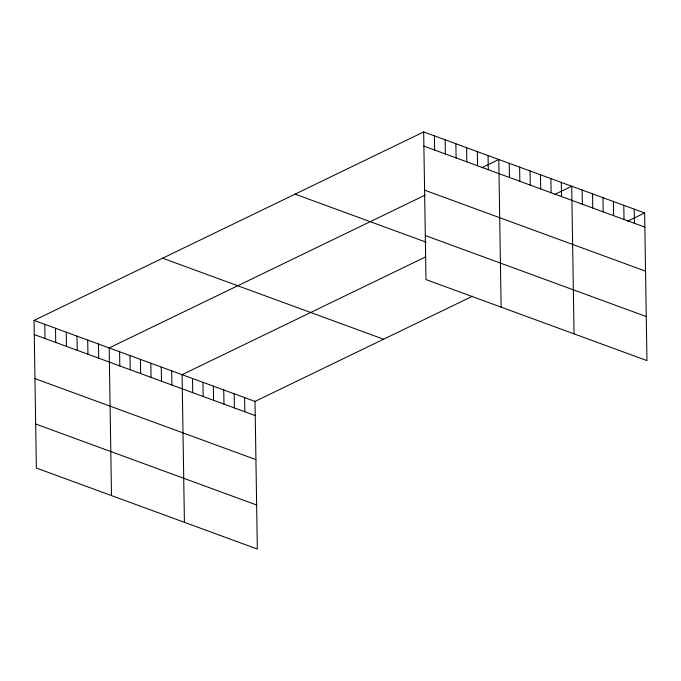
<?xml version="1.0" encoding="UTF-8"?>
<svg xmlns="http://www.w3.org/2000/svg" width="681" height="681" viewBox="0 0 681 681"><rect width="100%" height="100%" fill="white"/><g stroke="black" fill="none" stroke-linecap="round" stroke-linejoin="round"><path stroke-width="1.02" d="M472.52 296.201L255.009 401.407L257.333 549.056L36.365 468.043L34.05 320.402L423.667 131.944L644.635 212.957L646.95 360.598L425.991 279.593L423.667 131.944M425.072 195.149L109.173 347.94L111.497 495.589M481.714 167.747L498.798 159.49L501.114 307.131M425.54 256.924L182.091 374.678L184.415 522.327M554.632 194.485L571.717 186.219L574.032 333.869M627.55 221.214L644.635 212.957M423.897 146.109L644.856 227.122M424.586 190.161L645.545 271.166M425.302 235.541L646.26 316.554M295.094 194.136L426.093 242.164M162.623 258.21L383.582 339.215M34.05 320.402L255.009 401.407M34.271 334.567L255.23 415.572M34.961 378.61L255.928 459.624M35.676 423.999L256.635 505.004M634.215 209.135L634.437 223.3M623.796 205.313L624.017 219.478M613.377 201.499L613.607 215.664M602.966 197.677L603.187 211.842M592.547 193.855L592.768 208.028M582.127 190.042L582.357 204.206M561.297 182.397L561.519 196.571M550.878 178.584L551.099 192.749M540.467 174.762L540.688 188.926M530.048 170.94L530.269 185.113M519.629 167.126L519.85 181.291M509.218 163.304L509.439 177.469M488.064 155.549L488.286 169.722M477.33 151.616L477.551 165.781M466.604 147.683L466.825 161.848M455.87 143.751L456.091 157.915M445.136 139.809L445.357 153.983M434.401 135.877L434.623 150.041M244.59 397.593L244.82 411.758M234.179 393.771L234.4 407.936M223.76 389.949L223.981 404.114M213.34 386.136L213.562 400.3M202.929 382.313L203.151 396.478M192.51 378.491L192.732 392.665M171.68 370.856L171.901 385.02M161.261 367.033L161.482 381.207M150.841 363.22L151.063 377.385M140.422 359.398L140.652 373.563M130.011 355.584L130.233 369.749M119.592 351.762L119.813 365.927M98.447 344.007L98.668 358.172M87.713 340.074L87.934 354.239M76.979 336.142L77.2 350.306M66.244 332.2L66.466 346.365M55.519 328.268L55.74 342.432M44.784 324.335L45.006 338.5"/></g></svg>
